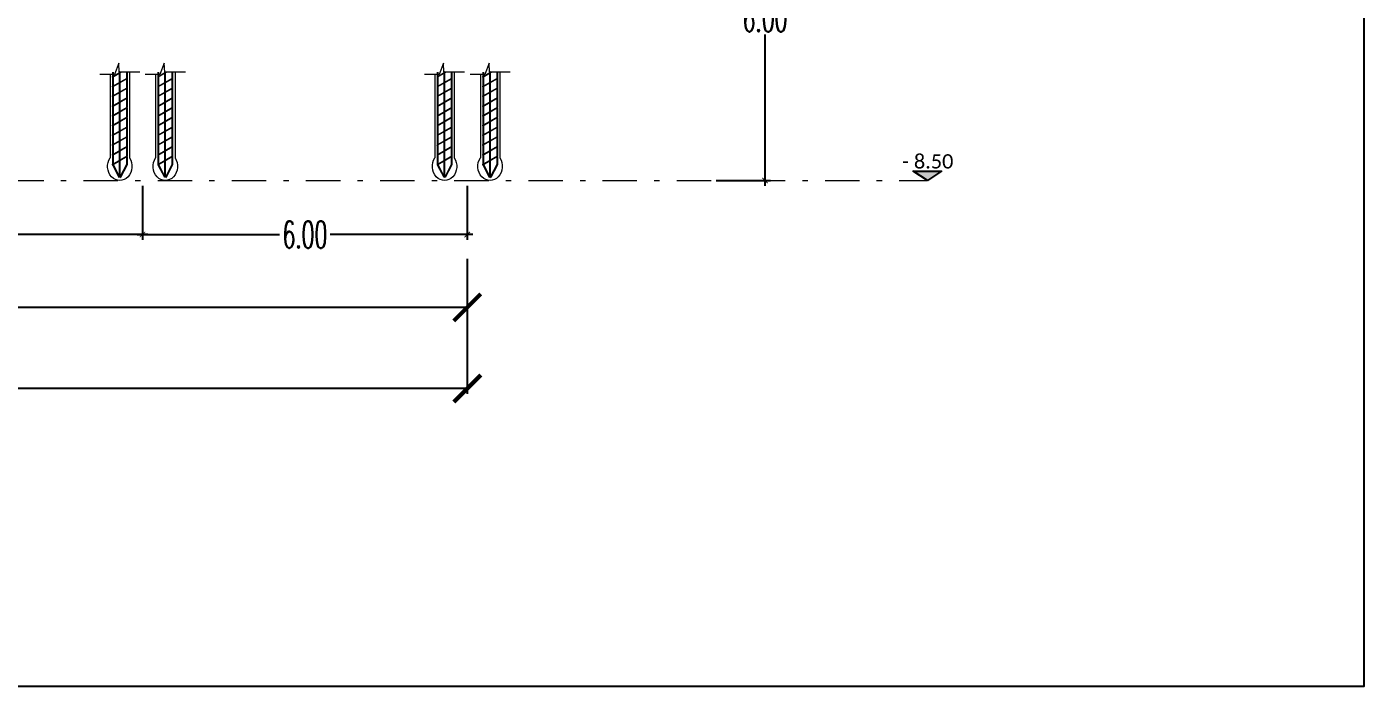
# Model space of a CAD drawing. Header units: millimetres. Extents: x 2175 to 3376, y 1504 to 1740.
# Drawn here: x 3054.11 to 3078.82, y 1615.31 to 1627.51 of the extents above; entities that cross this region are included whole.
import ezdxf

# ---------------------------------------------------------------- set-up
doc = ezdxf.new("R2010")
doc.units = ezdxf.units.MM
for name, pattern in [('DASHDOT2', [12.7, 6.35, -3.175, 0, -3.175]), ('DASHDOTX2', [50.8, 25.4, -12.7, 0, -12.7]), ('DASHED', [19.05, 12.7, -6.35])]:
    doc.linetypes.add(name, pattern=pattern)
doc.layers.add('As Atap', color=3, linetype='DASHDOTX2', lineweight=40)
doc.layers.add('Garis Dim', color=131, linetype='DASHED', lineweight=9)
for name, color, linetype in [('dinding baru', 142, 'Continuous'), ('GR', 7, 'Continuous'), ('KOP TEKS', 1, 'Continuous'), ('TEXT', 7, 'Continuous')]:
    doc.layers.add(name, color=color, linetype=linetype)
doc.layers.add('Layer2', color=7, linetype='DASHED', lineweight=40, true_color=0x238759)
doc.styles.add('-DIM2', font='simplex.shx', dxfattribs={"width": 0.55})
doc.styles.get("Standard").update_dxf_attribs({"font": 'arial.ttf'})
doc.dimstyles.new('DIMENSI MUSHOLLAH', dxfattribs={"dimtxt": 0.5, "dimasz": 0.1, "dimexe": 0.1, "dimexo": 0.1, "dimgap": 0.05, "dimtad": 0, "dimtih": 1, "dimtoh": 1, "dimzin": 0, "dimdsep": 46, "dimtxsty": '-DIM2', "dimblk": 'ARCHTICK', "dimcen": 0.3, "dimdle": 0.1, "dimclrd": 1, "dimclre": 1, "dimclrt": 2, "dimadec": 0, "dimazin": 0, "dimtfac": 1, "dimtix": 1, "dimtofl": 0, "dimtmove": 0, "dimatfit": 3, "dimldrblk": 'ARCHTICK', "dimfxl": 1, "dimtolj": 1, "dimtzin": 0, "dimarcsym": 0})
doc.dimstyles.new('DIMENSI WARNA 2.1', dxfattribs={"dimtxt": 1, "dimasz": 0.5, "dimexe": 0.1, "dimexo": 0.1, "dimgap": 0.05, "dimtad": 0, "dimtih": 1, "dimtoh": 1, "dimrnd": 0.0025, "dimzin": 0, "dimdsep": 46, "dimtxsty": '-DIM2', "dimblk": 'ARCHTICK', "dimcen": 0.1, "dimclrd": 1, "dimclre": 1, "dimclrt": 256, "dimadec": 0, "dimazin": 0, "dimtfac": 1, "dimtofl": 0, "dimtmove": 0, "dimatfit": 3, "dimldrblk": 'ARCHTICK', "dimfxl": 0.18, "dimtfill": 2, "dimtfillclr": 256, "dimtolj": 1, "dimtzin": 0, "dimarcsym": 0})

# ---------------------------------------------------------------- blocks, each defined once
blk = doc.blocks.new('_ArchTick')
at = {"color": 0, "linetype": 'ByBlock', "const_width": 0.15}
blk.add_lwpolyline([(-0.5, -0.5), (0.5, 0.5)], dxfattribs=at)
blk = doc.blocks.new('*D873')
at = {"layer": 'Defpoints', "color": 0, "transparency": 16777216}
for p in [(3032.251, 1623.319), (3062.251, 1623.319), (3032.251, 1622.319)]:
    blk.add_point(p, dxfattribs=at)
at = {"layer": 'GR', "color": 1, "lineweight": -2, "transparency": 16777216}
for p, q in [((3032.251, 1623.219), (3032.251, 1622.219)), ((3062.251, 1623.219), (3062.251, 1622.219)), ((3032.251, 1622.319), (3046.101, 1622.319)), ((3062.251, 1622.319), (3048.401, 1622.319))]:
    blk.add_line(p, q, dxfattribs=at)
at = {"layer": 'GR', "color": 1, "lineweight": -2, "transparency": 16777216, "xscale": 0.5, "yscale": 0.5, "zscale": 0.5, "rotation": 180}
blk.add_blockref('_ArchTick', (3032.251, 1622.319), dxfattribs=at)
at = {"layer": 'GR', "color": 1, "lineweight": -2, "transparency": 16777216, "xscale": 0.5, "yscale": 0.5, "zscale": 0.5}
blk.add_blockref('_ArchTick', (3062.251, 1622.319), dxfattribs=at)
at = {"layer": 'GR', "color": 240, "transparency": 16777216, "insert": (3047.251, 1622.319), "char_height": 1, "attachment_point": 5, "style": '-DIM2', "bg_fill": 1, "box_fill_scale": 1.1, "bg_fill_color": 256, "bg_fill_true_color": 16180224, "bg_fill_transparency": 0}
blk.add_mtext('\\A1;30.00', dxfattribs=at)
blk = doc.blocks.new('*D711')
at = {"layer": 'Defpoints', "color": 0, "transparency": 16777216}
for p in [(3066.751, 1630.666), (3067.751, 1630.666), (3066.751, 1624.666)]:
    blk.add_point(p, dxfattribs=at)
at = {"layer": 'dinding baru', "color": 1, "linetype": 'Continuous', "lineweight": -2, "transparency": 16777216}
for p, q in [((3066.851, 1630.666), (3067.851, 1630.666)), ((3066.851, 1624.666), (3067.851, 1624.666))]:
    blk.add_line(p, q, dxfattribs=at)
at = {"layer": 'dinding baru', "color": 1, "lineweight": -2, "transparency": 16777216}
for p, q in [((3067.751, 1630.766), (3067.751, 1627.966)), ((3067.751, 1624.566), (3067.751, 1627.366))]:
    blk.add_line(p, q, dxfattribs=at)
at = {"layer": 'dinding baru', "color": 1, "lineweight": -2, "transparency": 16777216, "xscale": 0.1, "yscale": 0.1, "zscale": 0.1}
for p, rotation in [((3067.751, 1630.666), 90), ((3067.751, 1624.666), 270)]:
    blk.add_blockref('_ArchTick', p, dxfattribs=dict(at, rotation=rotation))
at = {"layer": 'dinding baru', "color": 2, "lineweight": 0, "transparency": 16777216, "insert": (3067.751, 1627.666), "char_height": 0.5, "attachment_point": 5, "style": '-DIM2'}
blk.add_mtext('\\A1;6.00', dxfattribs=at)
blk = doc.blocks.new('*D673')
at = {"layer": 'Defpoints', "color": 0, "transparency": 16777216}
for p in [(3002.251, 1622.319), (3062.251, 1622.319), (3062.251, 1620.819)]:
    blk.add_point(p, dxfattribs=at)
at = {"layer": 'GR', "color": 1, "lineweight": -2, "transparency": 16777216}
for p, q in [((3002.251, 1622.219), (3002.251, 1620.719)), ((3062.251, 1622.219), (3062.251, 1620.719)), ((3002.251, 1620.819), (3031.101, 1620.819)), ((3062.251, 1620.819), (3033.401, 1620.819))]:
    blk.add_line(p, q, dxfattribs=at)
at = {"layer": 'GR', "color": 1, "lineweight": -2, "transparency": 16777216, "xscale": 0.5, "yscale": 0.5, "zscale": 0.5, "rotation": 180}
blk.add_blockref('_ArchTick', (3002.251, 1620.819), dxfattribs=at)
at = {"layer": 'GR', "color": 1, "lineweight": -2, "transparency": 16777216, "xscale": 0.5, "yscale": 0.5, "zscale": 0.5}
blk.add_blockref('_ArchTick', (3062.251, 1620.819), dxfattribs=at)
at = {"layer": 'GR', "color": 240, "transparency": 16777216, "insert": (3032.251, 1620.819), "char_height": 1, "attachment_point": 5, "style": '-DIM2', "bg_fill": 1, "box_fill_scale": 1.1, "bg_fill_color": 256, "bg_fill_true_color": 16180224, "bg_fill_transparency": 0}
blk.add_mtext('\\A1;60.00', dxfattribs=at)
blk = doc.blocks.new('*D904')
at = {"layer": 'Defpoints', "color": 0, "transparency": 16777216}
for p in [(3050.251, 1624.666), (3056.251, 1624.666), (3056.251, 1623.666)]:
    blk.add_point(p, dxfattribs=at)
at = {"layer": 'dinding baru', "color": 1, "linetype": 'Continuous', "lineweight": -2, "transparency": 16777216}
for p, q in [((3050.251, 1624.566), (3050.251, 1623.566)), ((3056.251, 1624.566), (3056.251, 1623.566))]:
    blk.add_line(p, q, dxfattribs=at)
at = {"layer": 'dinding baru', "color": 1, "lineweight": -2, "transparency": 16777216}
for p, q in [((3050.151, 1623.666), (3052.782, 1623.666)), ((3056.351, 1623.666), (3053.72, 1623.666))]:
    blk.add_line(p, q, dxfattribs=at)
at = {"layer": 'dinding baru', "color": 1, "lineweight": -2, "transparency": 16777216, "xscale": 0.1, "yscale": 0.1, "zscale": 0.1, "rotation": 180}
blk.add_blockref('_ArchTick', (3050.251, 1623.666), dxfattribs=at)
at = {"layer": 'dinding baru', "color": 1, "lineweight": -2, "transparency": 16777216, "xscale": 0.1, "yscale": 0.1, "zscale": 0.1}
blk.add_blockref('_ArchTick', (3056.251, 1623.666), dxfattribs=at)
at = {"layer": 'dinding baru', "color": 2, "lineweight": 0, "transparency": 16777216, "insert": (3053.251, 1623.666), "char_height": 0.5, "attachment_point": 5, "style": '-DIM2'}
blk.add_mtext('\\A1;6.00', dxfattribs=at)
blk = doc.blocks.new('*D905')
at = {"layer": 'Defpoints', "color": 0, "transparency": 16777216}
for p in [(3056.251, 1624.666), (3062.251, 1624.666), (3062.251, 1623.666)]:
    blk.add_point(p, dxfattribs=at)
at = {"layer": 'dinding baru', "color": 1, "linetype": 'Continuous', "lineweight": -2, "transparency": 16777216}
for p, q in [((3056.251, 1624.566), (3056.251, 1623.566)), ((3062.251, 1624.566), (3062.251, 1623.566))]:
    blk.add_line(p, q, dxfattribs=at)
at = {"layer": 'dinding baru', "color": 1, "lineweight": -2, "transparency": 16777216}
for p, q in [((3056.151, 1623.666), (3058.782, 1623.666)), ((3062.351, 1623.666), (3059.72, 1623.666))]:
    blk.add_line(p, q, dxfattribs=at)
at = {"layer": 'dinding baru', "color": 1, "lineweight": -2, "transparency": 16777216, "xscale": 0.1, "yscale": 0.1, "zscale": 0.1, "rotation": 180}
blk.add_blockref('_ArchTick', (3056.251, 1623.666), dxfattribs=at)
at = {"layer": 'dinding baru', "color": 1, "lineweight": -2, "transparency": 16777216, "xscale": 0.1, "yscale": 0.1, "zscale": 0.1}
blk.add_blockref('_ArchTick', (3062.251, 1623.666), dxfattribs=at)
at = {"layer": 'dinding baru', "color": 2, "lineweight": 0, "transparency": 16777216, "insert": (3059.251, 1623.666), "char_height": 0.5, "attachment_point": 5, "style": '-DIM2'}
blk.add_mtext('\\A1;6.00', dxfattribs=at)

msp = doc.modelspace()

# ---------------------------------------------------------------- hatches: boundary and pattern name
at = {"layer": 'TEXT'}
h = msp.add_hatch(color=256, dxfattribs=at)
h.dxf.hatch_style = 1
h.paths.add_polyline_path([(3070.751, 1624.666), (3070.489, 1624.841), (3071.013, 1624.841)])

# ---------------------------------------------------------------- linework, layer by layer
at = {"layer": 'As Atap', "color": 7, "linetype": 'ByBlock', "lineweight": 5}
for p, q in [((3055.651, 1626.628), (3055.651, 1625.084)), ((3056.011, 1626.666), (3056.011, 1625.084)), ((3056.492, 1626.628), (3056.492, 1625.084)), ((3056.852, 1626.666), (3056.852, 1625.084)), ((3061.651, 1626.628), (3061.651, 1625.084)), ((3062.011, 1626.666), (3062.011, 1625.084)), ((3062.492, 1626.628), (3062.492, 1625.084)), ((3062.852, 1626.666), (3062.852, 1625.084))]:
    msp.add_line(p, q, dxfattribs=at)
at = {"layer": 'As Atap', "color": 0, "linetype": 'ByBlock', "lineweight": 5}
for p, q in [((3055.697, 1626.666), (3055.697, 1626.585)), ((3055.697, 1626.576), (3055.697, 1626.405)), ((3055.709, 1626.666), (3055.709, 1626.591)), ((3055.709, 1626.583), (3055.709, 1626.411)), ((3055.819, 1626.684), (3055.819, 1626.655)), ((3055.819, 1626.647), (3055.819, 1626.475)), ((3055.831, 1626.666), (3055.831, 1626.662)), ((3055.831, 1626.654), (3055.831, 1626.482)), ((3055.953, 1626.666), (3055.953, 1626.553)), ((3055.965, 1626.666), (3055.965, 1626.56)), ((3056.537, 1626.666), (3056.537, 1626.585)), ((3056.537, 1626.576), (3056.537, 1626.405)), ((3056.549, 1626.666), (3056.549, 1626.591)), ((3056.549, 1626.583), (3056.549, 1626.411)), ((3056.66, 1626.684), (3056.66, 1626.655)), ((3056.66, 1626.647), (3056.66, 1626.475)), ((3056.672, 1626.666), (3056.672, 1626.662)), ((3056.672, 1626.654), (3056.672, 1626.482)), ((3056.794, 1626.666), (3056.794, 1626.553)), ((3056.806, 1626.666), (3056.806, 1626.56)), ((3061.697, 1626.666), (3061.697, 1626.585)), ((3061.697, 1626.576), (3061.697, 1626.405)), ((3061.709, 1626.666), (3061.709, 1626.591)), ((3061.709, 1626.583), (3061.709, 1626.411)), ((3061.819, 1626.684), (3061.819, 1626.655)), ((3061.819, 1626.647), (3061.819, 1626.475)), ((3061.831, 1626.666), (3061.831, 1626.662)), ((3061.831, 1626.654), (3061.831, 1626.482)), ((3061.953, 1626.666), (3061.953, 1626.553)), ((3061.965, 1626.666), (3061.965, 1626.56)), ((3062.537, 1626.666), (3062.537, 1626.585)), ((3062.537, 1626.576), (3062.537, 1626.405)), ((3062.549, 1626.666), (3062.549, 1626.591)), ((3062.549, 1626.583), (3062.549, 1626.411)), ((3062.66, 1626.684), (3062.66, 1626.655)), ((3062.66, 1626.647), (3062.66, 1626.475)), ((3062.672, 1626.666), (3062.672, 1626.662)), ((3062.672, 1626.654), (3062.672, 1626.482)), ((3062.794, 1626.666), (3062.794, 1626.553)), ((3062.806, 1626.666), (3062.806, 1626.56)), ((3055.697, 1626.396), (3055.697, 1626.225)), ((3055.709, 1626.403), (3055.709, 1626.231)), ((3055.819, 1626.467), (3055.819, 1626.295)), ((3055.831, 1626.474), (3055.831, 1626.302)), ((3055.953, 1626.544), (3055.953, 1626.373)), ((3055.953, 1626.364), (3055.953, 1626.193)), ((3055.965, 1626.551), (3055.965, 1626.38)), ((3055.965, 1626.371), (3055.965, 1626.2)), ((3056.537, 1626.396), (3056.537, 1626.225)), ((3056.549, 1626.403), (3056.549, 1626.231)), ((3056.66, 1626.467), (3056.66, 1626.295)), ((3056.672, 1626.474), (3056.672, 1626.302)), ((3056.794, 1626.544), (3056.794, 1626.373)), ((3056.794, 1626.364), (3056.794, 1626.193)), ((3056.806, 1626.551), (3056.806, 1626.38)), ((3056.806, 1626.371), (3056.806, 1626.2)), ((3061.697, 1626.396), (3061.697, 1626.225)), ((3061.709, 1626.403), (3061.709, 1626.231)), ((3061.819, 1626.467), (3061.819, 1626.295)), ((3061.831, 1626.474), (3061.831, 1626.302)), ((3061.953, 1626.544), (3061.953, 1626.373)), ((3061.953, 1626.364), (3061.953, 1626.193)), ((3061.965, 1626.551), (3061.965, 1626.38)), ((3061.965, 1626.371), (3061.965, 1626.2)), ((3062.537, 1626.396), (3062.537, 1626.225)), ((3062.549, 1626.403), (3062.549, 1626.231)), ((3062.66, 1626.467), (3062.66, 1626.295)), ((3062.672, 1626.474), (3062.672, 1626.302)), ((3062.794, 1626.544), (3062.794, 1626.373)), ((3062.794, 1626.364), (3062.794, 1626.193)), ((3062.806, 1626.551), (3062.806, 1626.38)), ((3062.806, 1626.371), (3062.806, 1626.2)), ((3055.697, 1626.216), (3055.697, 1626.045)), ((3055.709, 1626.223), (3055.709, 1626.051)), ((3055.819, 1626.287), (3055.819, 1626.115)), ((3055.819, 1626.107), (3055.819, 1625.935)), ((3055.831, 1626.294), (3055.831, 1626.122)), ((3055.831, 1626.114), (3055.831, 1625.942)), ((3055.953, 1626.184), (3055.953, 1626.013)), ((3055.965, 1626.191), (3055.965, 1626.02)), ((3056.537, 1626.216), (3056.537, 1626.045)), ((3056.549, 1626.223), (3056.549, 1626.051)), ((3056.66, 1626.287), (3056.66, 1626.115)), ((3056.66, 1626.107), (3056.66, 1625.935)), ((3056.672, 1626.294), (3056.672, 1626.122)), ((3056.672, 1626.114), (3056.672, 1625.942)), ((3056.794, 1626.184), (3056.794, 1626.013)), ((3056.806, 1626.191), (3056.806, 1626.02)), ((3061.697, 1626.216), (3061.697, 1626.045)), ((3061.709, 1626.223), (3061.709, 1626.051)), ((3061.819, 1626.287), (3061.819, 1626.115)), ((3061.819, 1626.107), (3061.819, 1625.935)), ((3061.831, 1626.294), (3061.831, 1626.122)), ((3061.831, 1626.114), (3061.831, 1625.942)), ((3061.953, 1626.184), (3061.953, 1626.013)), ((3061.965, 1626.191), (3061.965, 1626.02)), ((3062.537, 1626.216), (3062.537, 1626.045)), ((3062.549, 1626.223), (3062.549, 1626.051)), ((3062.66, 1626.287), (3062.66, 1626.115)), ((3062.66, 1626.107), (3062.66, 1625.935)), ((3062.672, 1626.294), (3062.672, 1626.122)), ((3062.672, 1626.114), (3062.672, 1625.942)), ((3062.794, 1626.184), (3062.794, 1626.013)), ((3062.806, 1626.191), (3062.806, 1626.02)), ((3055.697, 1626.036), (3055.697, 1625.865)), ((3055.697, 1625.856), (3055.697, 1625.685)), ((3055.709, 1626.043), (3055.709, 1625.871)), ((3055.709, 1625.863), (3055.709, 1625.691)), ((3055.819, 1625.927), (3055.819, 1625.755)), ((3055.831, 1625.934), (3055.831, 1625.762)), ((3055.953, 1626.004), (3055.953, 1625.833)), ((3055.965, 1626.011), (3055.965, 1625.84)), ((3056.537, 1626.036), (3056.537, 1625.865)), ((3056.537, 1625.856), (3056.537, 1625.685)), ((3056.549, 1626.043), (3056.549, 1625.871)), ((3056.549, 1625.863), (3056.549, 1625.691)), ((3056.66, 1625.927), (3056.66, 1625.755)), ((3056.672, 1625.934), (3056.672, 1625.762)), ((3056.794, 1626.004), (3056.794, 1625.833)), ((3056.806, 1626.011), (3056.806, 1625.84)), ((3061.697, 1626.036), (3061.697, 1625.865)), ((3061.697, 1625.856), (3061.697, 1625.685)), ((3061.709, 1626.043), (3061.709, 1625.871)), ((3061.709, 1625.863), (3061.709, 1625.691)), ((3061.819, 1625.927), (3061.819, 1625.755)), ((3061.831, 1625.934), (3061.831, 1625.762)), ((3061.953, 1626.004), (3061.953, 1625.833)), ((3061.965, 1626.011), (3061.965, 1625.84)), ((3062.537, 1626.036), (3062.537, 1625.865)), ((3062.537, 1625.856), (3062.537, 1625.685)), ((3062.549, 1626.043), (3062.549, 1625.871)), ((3062.549, 1625.863), (3062.549, 1625.691)), ((3062.66, 1625.927), (3062.66, 1625.755)), ((3062.672, 1625.934), (3062.672, 1625.762)), ((3062.794, 1626.004), (3062.794, 1625.833)), ((3062.806, 1626.011), (3062.806, 1625.84)), ((3055.697, 1625.676), (3055.697, 1625.505)), ((3055.709, 1625.683), (3055.709, 1625.511)), ((3055.819, 1625.747), (3055.819, 1625.575)), ((3055.831, 1625.754), (3055.831, 1625.582)), ((3055.953, 1625.824), (3055.953, 1625.653)), ((3055.953, 1625.644), (3055.953, 1625.473)), ((3055.965, 1625.831), (3055.965, 1625.66)), ((3055.965, 1625.651), (3055.965, 1625.48)), ((3056.537, 1625.676), (3056.537, 1625.505)), ((3056.549, 1625.683), (3056.549, 1625.511)), ((3056.66, 1625.747), (3056.66, 1625.575)), ((3056.672, 1625.754), (3056.672, 1625.582)), ((3056.794, 1625.824), (3056.794, 1625.653)), ((3056.794, 1625.644), (3056.794, 1625.473)), ((3056.806, 1625.831), (3056.806, 1625.66)), ((3056.806, 1625.651), (3056.806, 1625.48)), ((3061.697, 1625.676), (3061.697, 1625.505)), ((3061.709, 1625.683), (3061.709, 1625.511)), ((3061.819, 1625.747), (3061.819, 1625.575)), ((3061.831, 1625.754), (3061.831, 1625.582)), ((3061.953, 1625.824), (3061.953, 1625.653)), ((3061.953, 1625.644), (3061.953, 1625.473)), ((3061.965, 1625.831), (3061.965, 1625.66)), ((3061.965, 1625.651), (3061.965, 1625.48)), ((3062.537, 1625.676), (3062.537, 1625.505)), ((3062.549, 1625.683), (3062.549, 1625.511)), ((3062.66, 1625.747), (3062.66, 1625.575)), ((3062.672, 1625.754), (3062.672, 1625.582)), ((3062.794, 1625.824), (3062.794, 1625.653)), ((3062.794, 1625.644), (3062.794, 1625.473)), ((3062.806, 1625.831), (3062.806, 1625.66)), ((3062.806, 1625.651), (3062.806, 1625.48)), ((3055.697, 1625.496), (3055.697, 1625.325)), ((3055.709, 1625.503), (3055.709, 1625.331)), ((3055.819, 1625.567), (3055.819, 1625.395)), ((3055.819, 1625.387), (3055.819, 1625.215)), ((3055.831, 1625.574), (3055.831, 1625.402)), ((3055.831, 1625.394), (3055.831, 1625.222)), ((3055.953, 1625.464), (3055.953, 1625.293)), ((3055.965, 1625.471), (3055.965, 1625.3)), ((3056.537, 1625.496), (3056.537, 1625.325)), ((3056.549, 1625.503), (3056.549, 1625.331)), ((3056.66, 1625.567), (3056.66, 1625.395)), ((3056.66, 1625.387), (3056.66, 1625.215)), ((3056.672, 1625.574), (3056.672, 1625.402)), ((3056.672, 1625.394), (3056.672, 1625.222)), ((3056.794, 1625.464), (3056.794, 1625.293)), ((3056.806, 1625.471), (3056.806, 1625.3)), ((3061.697, 1625.496), (3061.697, 1625.325)), ((3061.709, 1625.503), (3061.709, 1625.331)), ((3061.819, 1625.567), (3061.819, 1625.395)), ((3061.819, 1625.387), (3061.819, 1625.215)), ((3061.831, 1625.574), (3061.831, 1625.402)), ((3061.831, 1625.394), (3061.831, 1625.222)), ((3061.953, 1625.464), (3061.953, 1625.293)), ((3061.965, 1625.471), (3061.965, 1625.3)), ((3062.537, 1625.496), (3062.537, 1625.325)), ((3062.549, 1625.503), (3062.549, 1625.331)), ((3062.66, 1625.567), (3062.66, 1625.395)), ((3062.66, 1625.387), (3062.66, 1625.215)), ((3062.672, 1625.574), (3062.672, 1625.402)), ((3062.672, 1625.394), (3062.672, 1625.222)), ((3062.794, 1625.464), (3062.794, 1625.293)), ((3062.806, 1625.471), (3062.806, 1625.3)), ((3055.697, 1625.316), (3055.697, 1625.145)), ((3055.697, 1625.136), (3055.697, 1624.965)), ((3055.709, 1625.323), (3055.709, 1625.151)), ((3055.709, 1625.143), (3055.709, 1624.971)), ((3055.819, 1625.207), (3055.819, 1625.035)), ((3055.831, 1625.214), (3055.831, 1625.042)), ((3055.953, 1625.284), (3055.953, 1625.113)), ((3055.953, 1625.104), (3055.953, 1624.959)), ((3055.965, 1625.291), (3055.965, 1625.12)), ((3055.965, 1625.111), (3055.965, 1624.956)), ((3056.537, 1625.316), (3056.537, 1625.145)), ((3056.537, 1625.136), (3056.537, 1624.965)), ((3056.549, 1625.323), (3056.549, 1625.151)), ((3056.549, 1625.143), (3056.549, 1624.971)), ((3056.66, 1625.207), (3056.66, 1625.035)), ((3056.672, 1625.214), (3056.672, 1625.042)), ((3056.794, 1625.284), (3056.794, 1625.113)), ((3056.794, 1625.104), (3056.794, 1624.959)), ((3056.806, 1625.291), (3056.806, 1625.12)), ((3056.806, 1625.111), (3056.806, 1624.956)), ((3061.697, 1625.316), (3061.697, 1625.145)), ((3061.697, 1625.136), (3061.697, 1624.965)), ((3061.709, 1625.323), (3061.709, 1625.151)), ((3061.709, 1625.143), (3061.709, 1624.971)), ((3061.819, 1625.207), (3061.819, 1625.035)), ((3061.831, 1625.214), (3061.831, 1625.042)), ((3061.953, 1625.284), (3061.953, 1625.113)), ((3061.953, 1625.104), (3061.953, 1624.959)), ((3061.965, 1625.291), (3061.965, 1625.12)), ((3061.965, 1625.111), (3061.965, 1624.956)), ((3062.537, 1625.316), (3062.537, 1625.145)), ((3062.537, 1625.136), (3062.537, 1624.965)), ((3062.549, 1625.323), (3062.549, 1625.151)), ((3062.549, 1625.143), (3062.549, 1624.971)), ((3062.66, 1625.207), (3062.66, 1625.035)), ((3062.672, 1625.214), (3062.672, 1625.042)), ((3062.794, 1625.284), (3062.794, 1625.113)), ((3062.794, 1625.104), (3062.794, 1624.959)), ((3062.806, 1625.291), (3062.806, 1625.12)), ((3062.806, 1625.111), (3062.806, 1624.956)), ((3055.709, 1624.963), (3055.709, 1624.959)), ((3055.709, 1624.963), (3055.709, 1624.959)), ((3055.819, 1625.027), (3055.819, 1624.748)), ((3055.831, 1625.034), (3055.831, 1624.748)), ((3056.549, 1624.963), (3056.549, 1624.959)), ((3056.549, 1624.963), (3056.549, 1624.959)), ((3056.66, 1625.027), (3056.66, 1624.748)), ((3056.672, 1625.034), (3056.672, 1624.748)), ((3061.709, 1624.963), (3061.709, 1624.959)), ((3061.709, 1624.963), (3061.709, 1624.959)), ((3061.819, 1625.027), (3061.819, 1624.748)), ((3061.831, 1625.034), (3061.831, 1624.748)), ((3062.549, 1624.963), (3062.549, 1624.959)), ((3062.549, 1624.963), (3062.549, 1624.959)), ((3062.66, 1625.027), (3062.66, 1624.748)), ((3062.672, 1625.034), (3062.672, 1624.748))]:
    msp.add_line(p, q, dxfattribs=at)
at = {"layer": 'As Atap', "color": 2, "linetype": 'ByBlock', "lineweight": 5}
for p, q in [((3055.819, 1624.666), (3055.819, 1624.666)), ((3056.66, 1624.666), (3056.66, 1624.666)), ((3061.819, 1624.666), (3061.819, 1624.666)), ((3062.66, 1624.666), (3062.66, 1624.666))]:
    msp.add_line(p, q, dxfattribs=at)
at = {"layer": 'Garis Dim', "color": 0, "linetype": 'ByBlock', "lineweight": 5}
for p, q in [((3055.693, 1626.582), (3055.837, 1626.666)), ((3055.697, 1626.576), (3055.852, 1626.666)), ((3056.534, 1626.582), (3056.678, 1626.666)), ((3056.537, 1626.576), (3056.693, 1626.666)), ((3061.693, 1626.582), (3061.837, 1626.666)), ((3061.697, 1626.576), (3061.852, 1626.666)), ((3062.534, 1626.582), (3062.678, 1626.666)), ((3062.537, 1626.576), (3062.693, 1626.666)), ((3055.693, 1626.402), (3055.965, 1626.56)), ((3055.693, 1626.222), (3055.965, 1626.38)), ((3055.697, 1626.396), (3055.969, 1626.554)), ((3055.697, 1626.216), (3055.969, 1626.374)), ((3056.534, 1626.402), (3056.806, 1626.56)), ((3056.534, 1626.222), (3056.806, 1626.38)), ((3056.537, 1626.396), (3056.81, 1626.554)), ((3056.537, 1626.216), (3056.81, 1626.374)), ((3061.693, 1626.402), (3061.965, 1626.56)), ((3061.693, 1626.222), (3061.965, 1626.38)), ((3061.697, 1626.396), (3061.969, 1626.554)), ((3061.697, 1626.216), (3061.969, 1626.374)), ((3062.534, 1626.402), (3062.806, 1626.56)), ((3062.534, 1626.222), (3062.806, 1626.38)), ((3062.537, 1626.396), (3062.81, 1626.554)), ((3062.537, 1626.216), (3062.81, 1626.374)), ((3055.693, 1626.042), (3055.965, 1626.2)), ((3055.697, 1626.036), (3055.969, 1626.194)), ((3056.534, 1626.042), (3056.806, 1626.2)), ((3056.537, 1626.036), (3056.81, 1626.194)), ((3061.693, 1626.042), (3061.965, 1626.2)), ((3061.697, 1626.036), (3061.969, 1626.194)), ((3062.534, 1626.042), (3062.806, 1626.2)), ((3062.537, 1626.036), (3062.81, 1626.194)), ((3055.693, 1625.862), (3055.965, 1626.02)), ((3055.693, 1625.682), (3055.965, 1625.84)), ((3055.697, 1625.856), (3055.969, 1626.014)), ((3055.697, 1625.676), (3055.969, 1625.834)), ((3056.534, 1625.862), (3056.806, 1626.02)), ((3056.534, 1625.682), (3056.806, 1625.84)), ((3056.537, 1625.856), (3056.81, 1626.014)), ((3056.537, 1625.676), (3056.81, 1625.834)), ((3061.693, 1625.862), (3061.965, 1626.02)), ((3061.693, 1625.682), (3061.965, 1625.84)), ((3061.697, 1625.856), (3061.969, 1626.014)), ((3061.697, 1625.676), (3061.969, 1625.834)), ((3062.534, 1625.862), (3062.806, 1626.02)), ((3062.534, 1625.682), (3062.806, 1625.84)), ((3062.537, 1625.856), (3062.81, 1626.014)), ((3062.537, 1625.676), (3062.81, 1625.834)), ((3055.693, 1625.502), (3055.965, 1625.66)), ((3055.697, 1625.496), (3055.969, 1625.654)), ((3056.534, 1625.502), (3056.806, 1625.66)), ((3056.537, 1625.496), (3056.81, 1625.654)), ((3061.693, 1625.502), (3061.965, 1625.66)), ((3061.697, 1625.496), (3061.969, 1625.654)), ((3062.534, 1625.502), (3062.806, 1625.66)), ((3062.537, 1625.496), (3062.81, 1625.654)), ((3055.693, 1625.322), (3055.965, 1625.48)), ((3055.697, 1625.316), (3055.969, 1625.474)), ((3056.534, 1625.322), (3056.806, 1625.48)), ((3056.537, 1625.316), (3056.81, 1625.474)), ((3061.693, 1625.322), (3061.965, 1625.48)), ((3061.697, 1625.316), (3061.969, 1625.474)), ((3062.534, 1625.322), (3062.806, 1625.48)), ((3062.537, 1625.316), (3062.81, 1625.474)), ((3055.693, 1625.142), (3055.965, 1625.3)), ((3055.693, 1624.962), (3055.965, 1625.12)), ((3055.697, 1625.136), (3055.969, 1625.294)), ((3055.697, 1624.956), (3055.969, 1625.114)), ((3056.534, 1625.142), (3056.806, 1625.3)), ((3056.534, 1624.962), (3056.806, 1625.12)), ((3056.537, 1625.136), (3056.81, 1625.294)), ((3056.537, 1624.956), (3056.81, 1625.114)), ((3061.693, 1625.142), (3061.965, 1625.3)), ((3061.693, 1624.962), (3061.965, 1625.12)), ((3061.697, 1625.136), (3061.969, 1625.294)), ((3061.697, 1624.956), (3061.969, 1625.114)), ((3062.534, 1625.142), (3062.806, 1625.3)), ((3062.534, 1624.962), (3062.806, 1625.12)), ((3062.537, 1625.136), (3062.81, 1625.294)), ((3062.537, 1624.956), (3062.81, 1625.114)), ((3055.697, 1624.956), (3055.815, 1624.73)), ((3055.709, 1624.959), (3055.825, 1624.736)), ((3055.953, 1624.959), (3055.833, 1624.729)), ((3055.965, 1624.956), (3055.844, 1624.724)), ((3056.537, 1624.956), (3056.655, 1624.73)), ((3056.549, 1624.959), (3056.666, 1624.736)), ((3056.794, 1624.959), (3056.674, 1624.729)), ((3056.806, 1624.956), (3056.685, 1624.724)), ((3061.697, 1624.956), (3061.815, 1624.73)), ((3061.709, 1624.959), (3061.825, 1624.736)), ((3061.953, 1624.959), (3061.833, 1624.729)), ((3061.965, 1624.956), (3061.844, 1624.724)), ((3062.537, 1624.956), (3062.655, 1624.73)), ((3062.549, 1624.959), (3062.666, 1624.736)), ((3062.794, 1624.959), (3062.674, 1624.729)), ((3062.806, 1624.956), (3062.685, 1624.724)), ((3055.815, 1624.73), (3055.825, 1624.736)), ((3055.819, 1624.748), (3055.831, 1624.748)), ((3055.833, 1624.729), (3055.844, 1624.724)), ((3056.655, 1624.73), (3056.666, 1624.736)), ((3056.66, 1624.748), (3056.672, 1624.748)), ((3056.674, 1624.729), (3056.685, 1624.724)), ((3061.815, 1624.73), (3061.825, 1624.736)), ((3061.819, 1624.748), (3061.831, 1624.748)), ((3061.833, 1624.729), (3061.844, 1624.724)), ((3062.655, 1624.73), (3062.666, 1624.736)), ((3062.66, 1624.748), (3062.672, 1624.748)), ((3062.674, 1624.729), (3062.685, 1624.724))]:
    msp.add_line(p, q, dxfattribs=at)
at = {"layer": 'Garis Dim', "linetype": 'DASHDOT2', "ltscale": 0.1}
msp.add_line((2996.251, 1624.666), (3070.751, 1624.666), dxfattribs=at)
at = {"layer": 'Garis Dim', "color": 0, "linetype": 'ByBlock', "lineweight": 5}
for centre, start, end in [((3055.695, 1626.579), 120.0006, 300.0006), ((3056.536, 1626.579), 120.0006, 300.0006), ((3061.695, 1626.579), 120.0006, 300.0006), ((3062.536, 1626.579), 120.0006, 300.0006), ((3055.695, 1626.399), 120.0006, 300.0006), ((3055.967, 1626.557), 298.5406, 121.4606), ((3055.967, 1626.377), 298.5406, 121.4606), ((3056.536, 1626.399), 120.0006, 300.0006), ((3056.808, 1626.557), 298.5406, 121.4606), ((3056.808, 1626.377), 298.5406, 121.4606), ((3061.695, 1626.399), 120.0006, 300.0006), ((3061.967, 1626.557), 298.5406, 121.4606), ((3061.967, 1626.377), 298.5406, 121.4606), ((3062.536, 1626.399), 120.0006, 300.0006), ((3062.808, 1626.557), 298.5406, 121.4606), ((3062.808, 1626.377), 298.5406, 121.4606), ((3055.695, 1626.219), 120.0006, 300.0006), ((3055.967, 1626.197), 298.5406, 121.4606), ((3056.536, 1626.219), 120.0006, 300.0006), ((3056.808, 1626.197), 298.5406, 121.4606), ((3061.695, 1626.219), 120.0006, 300.0006), ((3061.967, 1626.197), 298.5406, 121.4606), ((3062.536, 1626.219), 120.0006, 300.0006), ((3062.808, 1626.197), 298.5406, 121.4606), ((3055.695, 1626.039), 120.0006, 300.0006), ((3055.695, 1625.859), 120.0006, 300.0006), ((3055.967, 1626.017), 298.5406, 121.4606), ((3055.967, 1625.837), 298.5406, 121.4606), ((3056.536, 1626.039), 120.0006, 300.0006), ((3056.536, 1625.859), 120.0006, 300.0006), ((3056.808, 1626.017), 298.5406, 121.4606), ((3056.808, 1625.837), 298.5406, 121.4606), ((3061.695, 1626.039), 120.0006, 300.0006), ((3061.695, 1625.859), 120.0006, 300.0006), ((3061.967, 1626.017), 298.5406, 121.4606), ((3061.967, 1625.837), 298.5406, 121.4606), ((3062.536, 1626.039), 120.0006, 300.0006), ((3062.536, 1625.859), 120.0006, 300.0006), ((3062.808, 1626.017), 298.5406, 121.4606), ((3062.808, 1625.837), 298.5406, 121.4606), ((3055.695, 1625.679), 120.0006, 300.0006), ((3055.967, 1625.657), 298.5406, 121.4606), ((3056.536, 1625.679), 120.0006, 300.0006), ((3056.808, 1625.657), 298.5406, 121.4606), ((3061.695, 1625.679), 120.0006, 300.0006), ((3061.967, 1625.657), 298.5406, 121.4606), ((3062.536, 1625.679), 120.0006, 300.0006), ((3062.808, 1625.657), 298.5406, 121.4606), ((3055.695, 1625.499), 120.0006, 300.0006), ((3055.967, 1625.477), 298.5406, 121.4606), ((3056.536, 1625.499), 120.0006, 300.0006), ((3056.808, 1625.477), 298.5406, 121.4606), ((3061.695, 1625.499), 120.0006, 300.0006), ((3061.967, 1625.477), 298.5406, 121.4606), ((3062.536, 1625.499), 120.0006, 300.0006), ((3062.808, 1625.477), 298.5406, 121.4606), ((3055.695, 1625.319), 120.0006, 300.0006), ((3055.695, 1625.139), 120.0006, 300.0006), ((3055.967, 1625.297), 298.5406, 121.4606), ((3055.967, 1625.117), 298.5406, 121.4606), ((3056.536, 1625.319), 120.0006, 300.0006), ((3056.536, 1625.139), 120.0006, 300.0006), ((3056.808, 1625.297), 298.5406, 121.4606), ((3056.808, 1625.117), 298.5406, 121.4606), ((3061.695, 1625.319), 120.0006, 300.0006), ((3061.695, 1625.139), 120.0006, 300.0006), ((3061.967, 1625.297), 298.5406, 121.4606), ((3061.967, 1625.117), 298.5406, 121.4606), ((3062.536, 1625.319), 120.0006, 300.0006), ((3062.536, 1625.139), 120.0006, 300.0006), ((3062.808, 1625.297), 298.5406, 121.4606), ((3062.808, 1625.117), 298.5406, 121.4606), ((3055.695, 1624.959), 120.0006, 300.0006), ((3056.536, 1624.959), 120.0006, 300.0006), ((3061.695, 1624.959), 120.0006, 300.0006), ((3062.536, 1624.959), 120.0006, 300.0006)]:
    msp.add_arc(centre, 0.0036, start, end, dxfattribs=at)
at = {"layer": 'Garis Dim', "color": 7, "linetype": 'ByBlock', "lineweight": 5, "extrusion": (0, 0, -1)}
for centre in [(3055.831, 1624.927), (3056.672, 1624.927), (3061.831, 1624.927), (3062.672, 1624.927)]:
    msp.add_ellipse(centre, major_axis=(0, 0.261), ratio=0.864672, start_param=0.923757, end_param=5.359428, dxfattribs=at)
at = {"layer": 'KOP TEKS', "color": 2}
msp.add_lwpolyline([(2985.681, 1681.172), (2985.681, 1615.315), (3078.821, 1615.315), (3078.821, 1681.172)], close=True, dxfattribs=at)
at = {"layer": 'Layer2', "linetype": 'ByBlock', "lineweight": 5}
for points in [[(3056.202, 1626.666), (3055.82, 1626.666), (3055.812, 1626.832), (3055.733, 1626.628), (3055.461, 1626.628)], [(3057.043, 1626.666), (3056.661, 1626.666), (3056.653, 1626.832), (3056.574, 1626.628), (3056.302, 1626.628)], [(3062.202, 1626.666), (3061.82, 1626.666), (3061.812, 1626.832), (3061.733, 1626.628), (3061.461, 1626.628)], [(3063.043, 1626.666), (3062.661, 1626.666), (3062.653, 1626.832), (3062.574, 1626.628), (3062.302, 1626.628)]]:
    msp.add_lwpolyline(points, dxfattribs=at)
at = {"layer": 'TEXT'}
msp.add_lwpolyline([(3070.751, 1624.666), (3070.489, 1624.841), (3071.013, 1624.841), (3070.751, 1624.666)], dxfattribs=at)

# ---------------------------------------------------------------- texts
at = {"color": 7, "lineweight": 5, "insert": (3070.283, 1625.151), "char_height": 0.26387, "width": 1.23764, "attachment_point": 1}
msp.add_mtext('\\pxsm1,ql;{\\fCalibri Light|b0|i0|c0|p34;- 8.50}', dxfattribs=at)

# ---------------------------------------------------------------- dimensions: what is measured, and where the dimension line sits
at = {"layer": 'dinding baru', "lineweight": 0}
dim = msp.add_linear_dim(base=(3067.751, 1630.666), p1=(3066.751, 1624.666), p2=(3066.751, 1630.666), angle=90, dimstyle='DIMENSI MUSHOLLAH', dxfattribs=at)
dim.commit()
dim.dimension.update_dxf_attribs({"geometry": '*D711', "text_midpoint": (3067.751, 1627.666)})
for base, p1, p2, picture, middle in [((3056.251, 1623.666), (3050.251, 1624.666), (3056.251, 1624.666), '*D904', (3053.251, 1623.666)), ((3062.251, 1623.666), (3056.251, 1624.666), (3062.251, 1624.666), '*D905', (3059.251, 1623.666))]:
    dim = msp.add_linear_dim(base=base, p1=p1, p2=p2, dimstyle='DIMENSI MUSHOLLAH', dxfattribs=at)
    dim.commit()
    dim.dimension.update_dxf_attribs({"geometry": picture, "text_midpoint": middle})
at = {"layer": 'GR'}
dim = msp.add_linear_dim(base=(3032.251, 1622.319), p1=(3062.251, 1623.319), p2=(3032.251, 1623.319), angle=180, dimstyle='DIMENSI WARNA 2.1', dxfattribs=at)
dim.commit()
dim.dimension.update_dxf_attribs({"geometry": '*D873', "text_midpoint": (3047.251, 1622.319)})
dim = msp.add_aligned_dim(p1=(3002.251, 1622.319), p2=(3062.251, 1622.319), distance=-1.5, dimstyle='DIMENSI WARNA 2.1', dxfattribs=at)
dim.commit()
dim.dimension.update_dxf_attribs({"geometry": '*D673', "text_midpoint": (3032.251, 1620.819)})

doc.saveas('drawing.dxf')
